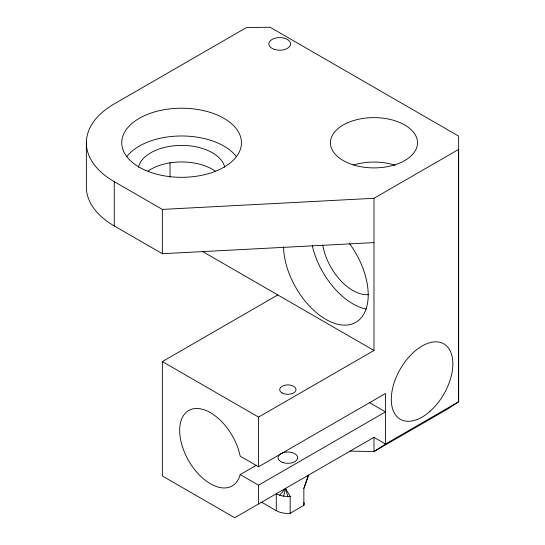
<?xml version="1.0" encoding="UTF-8"?>
<svg xmlns="http://www.w3.org/2000/svg" width="545" height="545" viewBox="0 0 545 545"><rect width="100%" height="100%" fill="white"/><g stroke="black" fill="none" stroke-linecap="round" stroke-linejoin="round"><path stroke-width="0.82" d="M261.627 502.197L276.301 510.672A16.323 9.422 0 0 0 287.842 513.431L290.192 513.254L303.858 505.365L303.858 488.422L308.572 475.097L307.046 478.026M303.858 505.365L304.171 504.009A16.323 9.422 0 0 0 303.919 502.367M276.301 510.672L276.301 493.729L279.68 495.228L283.618 496.168L285.485 488.429L290.192 496.311L290.192 513.254M303.858 488.422L308.572 475.097M279.68 495.228L285.485 488.429L287.842 496.488L290.192 496.311M277.786 294.934L162.356 361.58L162.356 475.989L234.691 517.75L373.979 437.335L373.979 451.553L385.526 443.998L458.631 401.788L458.631 136.1L270.095 27.25L246.524 27.529L114.259 103.891A95.225 54.977 0 0 0 114.259 181.642L162.356 209.409L373.979 198.298L458.631 149.432L458.631 401.788L447.084 409.343L373.979 451.553L350.122 451.103M162.356 361.58L258.548 417.116L373.979 350.476L373.979 198.298M373.979 437.335L385.526 443.998L385.526 393.476L258.548 466.786L240.188 456.185A43.532 25.131 60 0 0 192.801 408.907A43.532 25.131 60 0 0 192.801 467.14A43.532 25.131 60 0 0 240.188 474.586L256.361 465.246M240.188 474.586L258.548 485.186L385.526 411.877L369.367 402.551M86.369 142.763L86.369 187.078A95.225 54.977 0 0 0 114.259 225.95L162.356 253.718L373.979 242.614M283.618 496.168L287.842 496.488M202.297 251.354L373.979 350.476M170.033 162.71L170.04 177.145M258.548 417.116L258.548 466.786M258.548 485.186L258.548 503.975M162.356 209.409L162.356 253.718M114.259 181.642L114.259 225.95M368.209 294.62A43.532 25.131 60 0 1 322.769 245.304M126.713 156.742A59.855 34.56 0 0 1 181.471 135.977A59.855 34.56 0 0 1 236.38 156.606M138.437 167.254A43.532 25.131 0 0 1 181.594 145.399A43.532 25.131 0 0 1 224.758 167.254M353.739 164.944A43.532 25.131 0 0 1 394.989 165.183M349.508 243.588A59.855 34.56 60 0 1 346.082 325.113A59.855 34.56 60 0 1 283.564 246.858M148.036 171.069A43.532 25.131 0 0 1 215.159 171.069M366.213 309.042A59.855 34.56 60 0 1 312.271 245.543M430.046 411.305A43.532 25.131 -60 0 0 443.841 343.875A43.532 25.131 -60 0 0 392.345 389.539A43.532 25.131 -60 0 0 430.046 411.305M145.256 170.224A59.855 34.56 0 0 0 240.958 147.205A59.855 34.56 0 0 0 158.575 110.867A59.855 34.56 0 0 0 145.256 170.224M352.213 164.529A43.532 25.131 0 0 0 417.511 142.763A43.532 25.131 0 0 0 352.213 120.997A43.532 25.131 0 0 0 352.213 164.529M282.95 462.569A9.796 5.654 0 0 0 297.638 457.671A9.796 5.654 0 0 0 282.95 452.772A9.796 5.654 0 0 0 282.95 462.569M274.271 49.35A10.88 6.281 0 0 0 290.594 43.913A10.88 6.281 0 0 0 274.271 38.47A10.88 6.281 0 0 0 274.271 49.35M282.072 392.931A8.161 4.714 0 0 0 295.731 390.82A8.161 4.714 0 0 0 285.73 385.049A8.161 4.714 0 0 0 282.072 392.931"/></g></svg>
